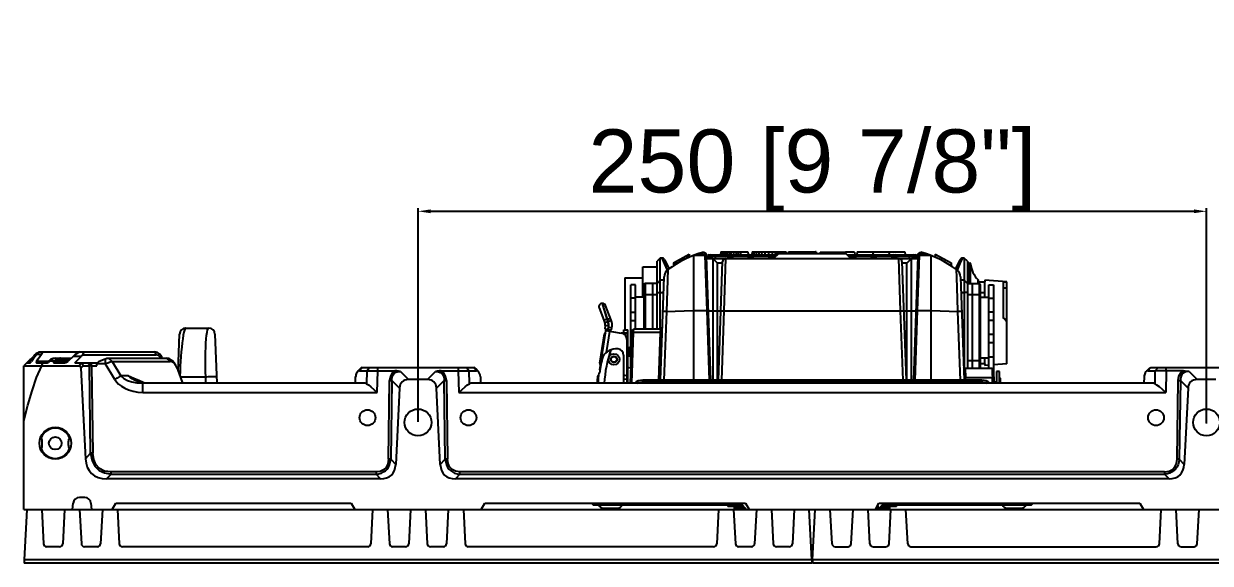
# Model space of a CAD drawing. Header units: millimetres. Extents: x -3132 to 28633, y 682 to 5849.
# Drawn here: x 5920.7 to 6296.9, y 2946.4 to 3117.4 of the extents above; entities that cross this region are included whole.
import ezdxf

# ---------------------------------------------------------------- set-up
doc = ezdxf.new("R2010")
doc.units = ezdxf.units.MM
doc.styles.get("Standard").update_dxf_attribs({"font": 'arial.ttf'})
doc.dimstyles.new('ISO-20', dxfattribs={"dimtxt": 20, "dimasz": 4, "dimexe": 1, "dimexo": 0.2, "dimgap": 0, "dimtad": 1, "dimtoh": 1, "dimdec": 1, "dimzin": 9, "dimdsep": 46, "dimtxsty": 'Standard', "dimblk": '_FILLED', "dimcen": 0.2, "dimclrd": 256, "dimclre": 256, "dimclrt": 256, "dimadec": 1, "dimazin": 2, "dimtfac": 1, "dimtdec": 1, "dimtofl": 0, "dimtmove": 0, "dimatfit": 3, "dimldrblk": '_FILLED', "dimfxl": 1, "dimtolj": 1, "dimtzin": 0, "dimarcsym": 0})

# ---------------------------------------------------------------- blocks, each defined once
blk = doc.blocks.new('_FILLED')
at = {"color": 0, "linetype": 'ByBlock'}
blk.add_solid([(0, 0), (-1, 0.15), (-1, -0.15)], dxfattribs=at)
blk = doc.blocks.new('*D13')
at = {"lineweight": -2, "transparency": 16777216}
for p, q in [((6045.75, 2991.23), (6045.75, 3058.97)), ((6295.75, 2991.23), (6295.75, 3058.97)), ((6049.75, 3057.97), (6291.75, 3057.97))]:
    blk.add_line(p, q, dxfattribs=at)
at = {"layer": 'Defpoints', "color": 0, "transparency": 16777216}
for p in [(6295.75, 3057.97), (6045.75, 2991.03), (6295.75, 2991.03)]:
    blk.add_point(p, dxfattribs=at)
at = {"lineweight": -2, "transparency": 16777216, "xscale": 4, "yscale": 4, "zscale": 4, "rotation": 180}
blk.add_blockref('_FILLED', (6045.75, 3057.97), dxfattribs=at)
at = {"lineweight": -2, "transparency": 16777216, "xscale": 4, "yscale": 4, "zscale": 4}
blk.add_blockref('_FILLED', (6295.75, 3057.97), dxfattribs=at)
at = {"transparency": 16777216, "insert": (6170.75, 3070.91), "char_height": 20, "attachment_point": 5}
blk.add_mtext('\\A1;250 [9 7/8"]', dxfattribs=at)
blk = doc.blocks.new('*D17')
at = {"lineweight": -2, "transparency": 16777216}
for p, q in [((6332.18, 3011.16), (6302.97, 2995.02)), ((6483.58, 3011.16), (6332.18, 3011.16)), ((6295.55, 2991.03), (6295.95, 2991.03)), ((6295.75, 2990.83), (6295.75, 2991.23))]:
    blk.add_line(p, q, dxfattribs=at)
at = {"layer": 'Defpoints', "color": 0, "transparency": 16777216}
for p in [(6299.47, 2993.08), (6292.03, 2988.97)]:
    blk.add_point(p, dxfattribs=at)
at = {"lineweight": -2, "transparency": 16777216, "xscale": 4, "yscale": 4, "zscale": 4, "rotation": 208.9249537692261}
blk.add_blockref('_FILLED', (6299.47, 2993.08), dxfattribs=at)
at = {"transparency": 16777216, "insert": (6407.88, 3024.3), "char_height": 20, "attachment_point": 5}
blk.add_mtext('\\A1;∅8.5 [∅3/8"]', dxfattribs=at)

msp = doc.modelspace()

# ---------------------------------------------------------------- linework, layer by layer
at = {"linetype": 'Continuous'}
for p, q in [((6126.747, 3041.628), (6131.747, 3044.4)), ((6130.045, 3043.456), (6130.045, 3042.576)), ((6130.151, 3043.515), (6130.151, 3042.629)), ((6131.002, 3043.987), (6131.002, 3043.041)), ((6131.428, 3044.223), (6131.428, 3043.236)), ((6131.64, 3044.341), (6131.64, 3043.332)), ((6131.747, 3044.4), (6131.747, 3043.379)), ((6133.183, 3004.428), (6133.183, 3043.974)), ((6136.845, 3043.974), (6133.183, 3043.974)), ((6136.355, 3044.315), (6134.094, 3044.315)), ((6136.355, 3044.315), (6135.663, 3044.837)), ((6136.344, 3045.039), (6137.118, 3044.456)), ((6136.569, 3044.186), (6136.355, 3044.315)), ((6136.843, 3044.021), (6136.569, 3044.186)), ((6136.836, 3044.307), (6137.07, 3044.265)), ((6136.904, 3044.093), (6136.843, 3044.021)), ((6137.445, 3026.492), (6136.845, 3043.974)), ((6137.144, 3043.694), (6137.118, 3044.456)), ((6137.145, 3043.679), (6138.515, 3004.428)), ((6137.547, 3042.974), (6137.593, 3043.705)), ((6138.092, 3044.174), (6138.024, 3042.974)), ((6138.092, 3044.174), (6159.697, 3044.174)), ((6138.44, 3043.498), (6138.402, 3044.174)), ((6138.469, 3042.974), (6138.44, 3043.498)), ((6138.901, 3043.705), (6139.033, 3043.714)), ((6138.901, 3043.705), (6138.948, 3042.955)), ((6139.033, 3043.714), (6139.424, 3043.712)), ((6139.424, 3043.712), (6139.9, 3043.7)), ((6139.9, 3043.7), (6139.9, 3044.174)), ((6139.9, 3043.7), (6139.944, 3042.974)), ((6139.9, 3043.7), (6144.093, 3043.7)), ((6141.724, 3045.169), (6141.638, 3044.186)), ((6141.772, 3045.169), (6141.685, 3044.173)), ((6141.724, 3045.169), (6150.324, 3045.169)), ((6141.925, 3045.169), (6141.843, 3044.174)), ((6142.209, 3045.169), (6142.134, 3044.174)), ((6142.626, 3045.169), (6142.56, 3044.174)), ((6143.12, 3045.169), (6143.069, 3044.174)), ((6143.749, 3045.169), (6143.712, 3044.174)), ((6144.047, 3042.974), (6144.093, 3043.705)), ((6144.375, 3045.169), (6144.357, 3044.172)), ((6144.592, 3044.174), (6144.524, 3042.974)), ((6144.94, 3043.498), (6144.902, 3044.174)), ((6144.969, 3042.974), (6144.94, 3043.498)), ((6144.943, 3045.169), (6144.942, 3044.177)), ((6145.401, 3043.705), (6145.447, 3042.974)), ((6145.401, 3043.7), (6150.593, 3043.7)), ((6145.817, 3045.169), (6145.829, 3044.173)), ((6146.557, 3045.169), (6146.593, 3044.174)), ((6147.237, 3045.169), (6147.292, 3044.174)), ((6148.044, 3045.169), (6147.957, 3044.174)), ((6150.324, 3045.169), (6150.411, 3044.174)), ((6150.547, 3042.974), (6150.593, 3043.705)), ((6151.092, 3044.174), (6151.024, 3042.974)), ((6151.44, 3043.498), (6151.402, 3044.174)), ((6151.469, 3042.974), (6151.44, 3043.498)), ((6151.72, 3045.169), (6151.598, 3044.174)), ((6151.72, 3045.169), (6162.462, 3045.169)), ((6151.901, 3043.705), (6151.947, 3042.974)), ((6151.901, 3043.7), (6157.093, 3043.7)), ((6152.319, 3045.169), (6152.251, 3044.174)), ((6153.037, 3045.169), (6152.979, 3044.174)), ((6153.831, 3045.169), (6153.784, 3044.174)), ((6154.722, 3045.169), (6154.688, 3044.174)), ((6155.763, 3045.169), (6155.75, 3044.172)), ((6156.905, 3045.169), (6156.911, 3044.178)), ((6157.047, 3042.974), (6157.093, 3043.705)), ((6157.592, 3044.174), (6157.524, 3042.974)), ((6157.94, 3043.498), (6157.902, 3044.174)), ((6157.969, 3042.974), (6157.94, 3043.498)), ((6158.022, 3045.169), (6158.031, 3044.172)), ((6158.401, 3043.705), (6158.447, 3042.971)), ((6158.401, 3043.7), (6159.223, 3043.7)), ((6159.997, 3044.474), (6158.497, 3042.974)), ((6159.001, 3045.169), (6159.018, 3044.174)), ((6159.615, 3045.169), (6159.657, 3044.174)), ((6181.497, 3044.474), (6159.997, 3044.474)), ((6160.21, 3045.169), (6160.245, 3044.487)), ((6160.793, 3045.169), (6160.835, 3044.474)), ((6161.315, 3045.169), (6161.362, 3044.474)), ((6161.726, 3045.169), (6161.778, 3044.474)), ((6162.043, 3045.169), (6162.1, 3044.474)), ((6162.355, 3045.169), (6162.415, 3044.474)), ((6162.462, 3045.169), (6162.523, 3044.474)), ((6163.234, 3045.169), (6163.174, 3044.474)), ((6163.234, 3045.169), (6167.994, 3045.169)), ((6163.375, 3045.169), (6163.317, 3044.474)), ((6163.755, 3045.169), (6163.7, 3044.474)), ((6164.396, 3045.169), (6164.347, 3044.474)), ((6165.245, 3045.169), (6165.2, 3044.474)), ((6166.275, 3045.169), (6166.232, 3044.474)), ((6167.388, 3045.169), (6167.343, 3044.474)), ((6167.7, 3045.169), (6167.653, 3044.474)), ((6168.053, 3045.169), (6167.898, 3044.474)), ((6168.053, 3045.169), (6171.794, 3045.169)), ((6171.481, 3045.169), (6171.53, 3044.474)), ((6171.794, 3045.169), (6171.855, 3044.474)), ((6171.806, 3045.169), (6171.866, 3044.474)), ((6171.947, 3045.169), (6171.806, 3045.169)), ((6171.947, 3045.169), (6172.008, 3044.474)), ((6173.297, 3044.969), (6173.254, 3044.474)), ((6173.297, 3044.969), (6181.288, 3044.969)), ((6173.387, 3044.969), (6173.343, 3044.474)), ((6173.763, 3044.969), (6173.723, 3044.474)), ((6174.398, 3044.969), (6174.363, 3044.474)), ((6175.255, 3044.969), (6175.227, 3044.474)), ((6176.298, 3044.969), (6176.279, 3044.474)), ((6177.475, 3044.969), (6177.465, 3044.474)), ((6178.691, 3044.969), (6178.691, 3044.474)), ((6179.899, 3044.969), (6179.942, 3044.474)), ((6180.179, 3044.969), (6180.154, 3044.474)), ((6180.662, 3044.969), (6180.63, 3044.474)), ((6180.864, 3044.969), (6180.828, 3044.474)), ((6181.029, 3044.969), (6180.996, 3044.51)), ((6181.157, 3044.969), (6181.118, 3044.506)), ((6181.299, 3044.969), (6181.258, 3044.495)), ((6184.177, 3044.969), (6181.299, 3044.969)), ((6181.497, 3044.474), (6182.997, 3042.974)), ((6181.797, 3044.174), (6203.402, 3044.174)), ((6182.271, 3043.7), (6183.093, 3043.7)), ((6183.047, 3042.974), (6183.093, 3043.705)), ((6183.592, 3044.174), (6183.524, 3042.974)), ((6183.94, 3043.498), (6183.902, 3044.174)), ((6183.969, 3042.974), (6183.94, 3043.498)), ((6184.177, 3044.969), (6184.247, 3044.174)), ((6184.401, 3043.705), (6184.447, 3042.974)), ((6184.401, 3043.7), (6189.593, 3043.7)), ((6184.977, 3045.169), (6184.84, 3044.174)), ((6184.977, 3045.169), (6200.055, 3045.169)), ((6189.547, 3042.974), (6189.593, 3043.705)), ((6189.991, 3045.169), (6189.936, 3044.174)), ((6190.092, 3044.174), (6190.024, 3042.974)), ((6190.44, 3043.498), (6190.402, 3044.174)), ((6190.469, 3042.974), (6190.44, 3043.498)), ((6190.901, 3043.705), (6190.947, 3042.974)), ((6190.901, 3043.7), (6196.093, 3043.7)), ((6195.041, 3045.169), (6195.097, 3044.174)), ((6196.047, 3042.974), (6196.093, 3043.705)), ((6196.592, 3044.174), (6196.524, 3042.974)), ((6196.94, 3043.498), (6196.902, 3044.174)), ((6196.969, 3042.974), (6196.94, 3043.498)), ((6197.401, 3043.705), (6197.447, 3042.974)), ((6197.401, 3043.7), (6201.594, 3043.7)), ((6200.055, 3045.169), (6200.192, 3044.174)), ((6201.548, 3042.974), (6201.594, 3043.7)), ((6201.594, 3044.174), (6201.594, 3043.7)), ((6201.594, 3043.7), (6202.097, 3043.713)), ((6202.097, 3043.713), (6202.462, 3043.713)), ((6202.462, 3043.713), (6202.593, 3043.705)), ((6202.547, 3042.974), (6202.593, 3043.705)), ((6202.978, 3004.428), (6204.349, 3043.679)), ((6203.092, 3044.174), (6203.024, 3042.974)), ((6203.44, 3043.498), (6203.402, 3044.174)), ((6203.469, 3042.974), (6203.44, 3043.498)), ((6203.901, 3043.705), (6203.948, 3042.95)), ((6204.649, 3043.974), (6204.048, 3026.492)), ((6204.349, 3043.694), (6204.376, 3044.456)), ((6204.382, 3044.319), (6204.372, 3044.355)), ((6204.376, 3044.456), (6205.149, 3045.039)), ((6204.51, 3044.148), (6204.45, 3044.236)), ((6204.451, 3044.235), (6204.678, 3044.281)), ((6208.311, 3043.974), (6204.649, 3043.974)), ((6205.138, 3044.315), (6204.651, 3044.021)), ((6204.678, 3044.281), (6204.908, 3044.308)), ((6204.908, 3044.308), (6205.138, 3044.315)), ((6205.831, 3044.837), (6205.138, 3044.315)), ((6207.4, 3044.315), (6205.138, 3044.315)), ((6208.311, 3043.974), (6208.311, 3004.428)), ((6209.747, 3044.4), (6209.747, 3043.379)), ((6209.747, 3044.4), (6214.747, 3041.628)), ((6117.047, 3030.728), (6117.047, 3040.328)), ((6117.047, 3040.328), (6121.547, 3040.328)), ((6122.547, 3043.128), (6121.547, 3042.128)), ((6121.547, 3020.628), (6121.547, 3042.128)), ((6122.547, 3032.268), (6122.547, 3043.128)), ((6123.047, 3043.128), (6122.547, 3043.128)), ((6123.047, 3043.128), (6124.733, 3039.273)), ((6123.941, 3042.575), (6125.356, 3039.746)), ((6126.747, 3041.628), (6126.747, 3040.689)), ((6127.066, 3041.805), (6127.066, 3040.893)), ((6127.598, 3042.1), (6127.598, 3041.221)), ((6129.3, 3043.043), (6129.3, 3042.19)), ((6129.619, 3043.22), (6129.619, 3042.358)), ((6129.832, 3043.338), (6129.832, 3042.468)), ((6137.169, 3042.974), (6204.324, 3042.974)), ((6139.247, 3042.974), (6139.247, 3004.428)), ((6140.747, 3041.474), (6139.247, 3042.974)), ((6140.747, 3004.428), (6140.747, 3041.474)), ((6142.275, 3041.474), (6140.747, 3041.474)), ((6140.981, 3004.428), (6142.293, 3042.009)), ((6143.293, 3042.974), (6142.748, 3026.439)), ((6198.745, 3026.439), (6198.201, 3042.974)), ((6199.2, 3042.009), (6200.513, 3004.428)), ((6200.747, 3041.474), (6199.219, 3041.474)), ((6202.247, 3042.974), (6200.747, 3041.474)), ((6200.747, 3004.428), (6200.747, 3041.474)), ((6202.247, 3004.428), (6202.247, 3042.974)), ((6214.747, 3041.628), (6214.747, 3040.689)), ((6217.545, 3042.559), (6216.138, 3039.746)), ((6216.76, 3039.273), (6217.68, 3041.375)), ((6217.68, 3041.375), (6218.447, 3043.128)), ((6218.947, 3043.128), (6218.447, 3043.128)), ((6218.947, 3043.128), (6218.947, 3032.268)), ((6219.947, 3042.128), (6218.947, 3043.128)), ((6219.947, 3042.128), (6219.947, 3008.128)), ((6220.215, 3041.716), (6220.215, 3035.128)), ((6220.215, 3041.716), (6220.751, 3041.521)), ((6220.751, 3035.128), (6220.751, 3041.521)), ((6220.947, 3035.128), (6220.947, 3041.267)), ((6111.347, 3036.828), (6111.347, 3020.393)), ((6111.347, 3036.828), (6117.047, 3036.828)), ((6122.547, 3036.128), (6121.547, 3035.128)), ((6123.717, 3036.128), (6122.547, 3036.128)), ((6122.61, 3004.428), (6123.753, 3037.158)), ((6124.978, 3039.474), (6124.562, 3026.24)), ((6216.595, 3036.955), (6216.515, 3039.474)), ((6217.741, 3037.158), (6218.884, 3004.428)), ((6218.947, 3036.128), (6217.777, 3036.128)), ((6219.947, 3035.128), (6218.947, 3036.128)), ((6223.355, 3035.128), (6223.355, 3036.244)), ((6223.447, 3035.128), (6223.447, 3036.028)), ((6232.447, 3035.628), (6225.447, 3036.128)), ((6225.447, 3036.128), (6225.447, 3035.628)), ((6113.247, 3014.928), (6113.247, 3034.628)), ((6114.747, 3034.628), (6113.247, 3034.628)), ((6114.747, 3020.628), (6114.747, 3034.628)), ((6117.483, 3034.828), (6117.047, 3034.828)), ((6117.467, 3020.628), (6117.467, 3034.728)), ((6117.867, 3020.628), (6117.867, 3035.128)), ((6121.547, 3035.128), (6117.867, 3035.128)), ((6120.047, 3035.128), (6120.047, 3020.628)), ((6121.547, 3035.365), (6121.792, 3035.373)), ((6121.547, 3032.233), (6122.547, 3032.268)), ((6122.554, 3020.628), (6122.547, 3032.268)), ((6122.547, 3032.268), (6123.582, 3032.268)), ((6217.912, 3032.268), (6218.947, 3032.268)), ((6218.947, 3032.268), (6218.933, 3008.249)), ((6219.947, 3032.233), (6218.947, 3032.268)), ((6219.947, 3035.365), (6219.702, 3035.373)), ((6219.947, 3035.128), (6223.627, 3035.128)), ((6221.447, 3035.128), (6221.447, 3008.128)), ((6223.447, 3035.628), (6225.447, 3035.628)), ((6223.627, 3035.128), (6223.627, 3008.128)), ((6224.027, 3034.728), (6224.027, 3008.128)), ((6225.447, 3032.128), (6224.027, 3032.128)), ((6225.447, 3030.728), (6225.447, 3035.628)), ((6226.747, 3034.628), (6228.247, 3034.628)), ((6226.747, 3008.128), (6226.747, 3034.628)), ((6228.247, 3034.628), (6228.247, 3007.68)), ((6231.247, 3035.628), (6232.447, 3035.628)), ((6231.247, 3035.628), (6231.247, 3024.123)), ((6232.447, 3033.628), (6231.247, 3033.628)), ((6232.447, 3009.628), (6232.447, 3035.628)), ((6104.123, 3028.747), (6105.653, 3023.747)), ((6104.268, 3028.747), (6104.123, 3028.747)), ((6105.797, 3023.747), (6104.268, 3028.747)), ((6114.747, 3030.472), (6113.247, 3030.472)), ((6117.467, 3030.728), (6114.747, 3030.728)), ((6117.467, 3031.628), (6121.547, 3031.628)), ((6219.947, 3031.628), (6224.027, 3031.628)), ((6224.027, 3030.728), (6226.747, 3030.728)), ((6226.747, 3030.472), (6228.247, 3030.472)), ((6103.189, 3027.39), (6105.032, 3022.569)), ((6106.99, 3023.427), (6105.202, 3028.104)), ((6113.247, 3025.994), (6114.747, 3025.994)), ((6124.562, 3026.24), (6123.731, 3004.428)), ((6133.183, 3026.492), (6137.445, 3026.492)), ((6138.216, 3004.428), (6137.445, 3026.492)), ((6137.747, 3026.439), (6139.247, 3026.439)), ((6139.247, 3026.439), (6140.747, 3026.361)), ((6140.747, 3026.361), (6141.747, 3026.361)), ((6142.748, 3026.439), (6141.98, 3004.428)), ((6142.748, 3026.439), (6198.745, 3026.439)), ((6199.521, 3004.428), (6198.745, 3026.439)), ((6199.747, 3026.361), (6200.747, 3026.361)), ((6200.747, 3026.361), (6202.247, 3026.439)), ((6202.247, 3026.439), (6203.747, 3026.439)), ((6204.048, 3026.492), (6203.278, 3004.428)), ((6204.048, 3026.492), (6208.311, 3026.492)), ((6217.761, 3004.428), (6216.93, 3026.24)), ((6228.247, 3025.994), (6226.747, 3025.994)), ((5972.115, 3020.928), (5979.379, 3020.928)), ((6105.653, 3023.747), (6104.718, 3023.39)), ((6105.112, 3021.797), (6104.945, 3020.747)), ((6105.966, 3022.926), (6105.032, 3022.569)), ((6106.1, 3021.639), (6105.112, 3021.797)), ((6105.653, 3023.747), (6105.966, 3022.926)), ((6105.797, 3023.747), (6105.653, 3023.747)), ((6105.797, 3023.747), (6106.731, 3024.104)), ((6106.056, 3023.069), (6105.797, 3023.747)), ((6106.1, 3021.639), (6105.932, 3020.589)), ((6106.056, 3023.069), (6106.99, 3023.427)), ((6106.13, 3020.558), (6106.243, 3021.267)), ((6106.243, 3021.267), (6107.231, 3021.11)), ((6107.117, 3020.4), (6107.231, 3021.11)), ((6113.247, 3023.396), (6114.747, 3023.396)), ((6228.247, 3023.396), (6226.747, 3023.396)), ((5969.709, 3007.332), (5970.116, 3018.998)), ((5978.608, 3017.486), (5978.721, 3018.644)), ((5981.378, 3018.998), (5981.921, 3003.428)), ((6103.367, 3007.699), (6105.438, 3020.668)), ((6103.402, 3009.82), (6104.884, 3019.102)), ((6105.031, 3018.116), (6104.735, 3018.164)), ((6104.945, 3020.747), (6107.117, 3020.4)), ((6105.352, 3020.127), (6110.143, 3019.362)), ((6105.462, 3013.206), (6106.623, 3020.479)), ((6110.757, 3019.179), (6112.249, 3019.179)), ((6111.049, 3019.179), (6111.049, 3020.393)), ((6111.049, 3020.393), (6112.249, 3020.393)), ((6111.049, 3019.393), (6112.249, 3019.393)), ((6111.249, 3019.179), (6111.249, 3018.859)), ((6111.949, 3017.351), (6111.949, 3003.43)), ((6112.249, 3003.428), (6112.249, 3020.393)), ((6113.638, 3020.143), (6113.054, 3003.428)), ((6113.247, 3018.86), (6113.593, 3018.86)), ((6113.555, 3003.428), (6114.12, 3019.633)), ((6113.62, 3019.624), (6114.12, 3019.633)), ((6113.638, 3020.145), (6114.138, 3020.628)), ((6114.12, 3019.633), (6122.644, 3019.633)), ((6114.129, 3020.502), (6114.137, 3020.628)), ((6114.139, 3020.628), (6114.137, 3020.628)), ((6122.695, 3020.628), (6114.139, 3020.628)), ((6122.113, 3004.428), (6122.644, 3019.633)), ((6122.644, 3019.633), (6122.695, 3020.628)), ((6228.247, 3018.86), (6226.747, 3018.86)), ((5925.598, 3013.428), (5962.266, 3013.428)), ((5962.266, 3013.428), (5962.632, 3012.428)), ((6111.949, 3014.679), (6112.249, 3014.679)), ((6111.949, 3014.179), (6112.249, 3014.179)), ((6112.249, 3013.679), (6111.949, 3013.679)), ((6112.249, 3014.928), (6112.298, 3014.928)), ((6112.298, 3011.928), (6112.298, 3014.928)), ((6112.434, 3014.694), (6112.298, 3014.928)), ((6112.434, 3014.694), (6112.569, 3014.928)), ((6112.434, 3012.162), (6112.434, 3014.694)), ((6112.569, 3014.928), (6112.569, 3011.928)), ((6112.569, 3014.928), (6112.623, 3014.928)), ((6112.623, 3011.928), (6112.623, 3014.928)), ((6112.758, 3014.694), (6112.623, 3014.928)), ((6112.758, 3014.694), (6112.894, 3014.928)), ((6112.758, 3012.162), (6112.758, 3014.694)), ((6112.894, 3014.928), (6112.894, 3011.928)), ((6112.894, 3014.928), (6112.948, 3014.928)), ((6112.948, 3011.928), (6112.948, 3014.928)), ((6113.083, 3014.694), (6112.948, 3014.928)), ((6113.083, 3014.694), (6113.218, 3014.928)), ((6113.083, 3012.162), (6113.083, 3014.694)), ((6113.218, 3014.928), (6113.218, 3011.928)), ((6113.218, 3014.928), (6113.272, 3014.928)), ((6113.247, 3016.262), (6113.502, 3016.262)), ((6113.272, 3011.928), (6113.272, 3014.928)), ((6113.408, 3014.694), (6113.272, 3014.928)), ((6228.247, 3016.262), (6226.747, 3016.262)), ((5921.747, 3009.928), (5920.747, 3008.928)), ((5921.747, 3009.928), (5922.58, 3009.928)), ((5921.819, 3010), (5923.91, 3012.091)), ((5921.872, 3010.036), (5921.893, 3010.074)), ((5922.482, 3010.133), (5922.22, 3010.061)), ((5922.372, 3010.553), (5922.463, 3010.604)), ((5922.463, 3010.604), (5922.584, 3010.609)), ((5922.752, 3010.218), (5922.482, 3010.133)), ((5922.584, 3010.609), (5922.724, 3010.566)), ((5923.105, 3010.343), (5922.752, 3010.218)), ((5922.935, 3010.416), (5923.022, 3010.314)), ((5924.844, 3010.4), (5925.364, 3011.172)), ((5928.589, 3010.4), (5924.844, 3010.4)), ((5924.909, 3012.674), (5926.379, 3012.674)), ((5924.922, 3009.928), (5928.05, 3009.928)), ((5925.364, 3011.172), (5925.876, 3011.93)), ((5925.876, 3011.93), (5926.379, 3012.674)), ((5928.225, 3010.061), (5928.072, 3009.964)), ((5928.208, 3010.027), (5928.225, 3010.061)), ((5928.225, 3010.061), (5928.767, 3010.566)), ((5928.422, 3010), (5928.591, 3010.074)), ((5929.106, 3010.553), (5928.591, 3010.074)), ((5928.923, 3010.612), (5929.106, 3010.553)), ((5929.106, 3010.553), (5930.484, 3010.553)), ((5930.04, 3010.074), (5930.484, 3010.553)), ((5930.553, 3010.231), (5930.936, 3010.371)), ((5930.756, 3009.928), (5933.547, 3009.928)), ((5930.847, 3010.097), (5930.779, 3010.314)), ((5930.92, 3011.428), (5935.827, 3011.428)), ((5930.936, 3010.371), (5931.014, 3010.4)), ((5931.014, 3010.4), (5931.447, 3010.693)), ((5931.07, 3010.156), (5931.014, 3010.4)), ((5934.703, 3010.4), (5931.014, 3010.4)), ((5931.447, 3010.693), (5931.963, 3010.887)), ((5931.531, 3011.319), (5932.19, 3011.428)), ((5931.963, 3010.887), (5932.539, 3010.956)), ((5932.539, 3010.956), (5935.32, 3010.956)), ((5936.539, 3012.091), (5934.703, 3010.382)), ((5936.539, 3012.091), (5939.021, 3012.091)), ((5936.912, 3009.928), (5939.021, 3012.091)), ((5936.912, 3009.928), (5944.154, 3009.928)), ((5938.194, 3008.928), (5939.02, 3009.797)), ((5939.372, 3012.428), (5962.632, 3012.428)), ((5942.267, 3008.963), (5942.267, 3009.928)), ((5943.902, 3008.963), (5943.948, 3009.734)), ((5944.691, 3010.435), (5943.948, 3009.734)), ((5943.948, 3009.734), (5946.587, 3009.734)), ((5944.691, 3010.435), (5946.587, 3011.201)), ((5946.587, 3011.201), (5946.587, 3009.734)), ((5946.587, 3009.734), (5947.375, 3009.972)), ((5949.639, 3004.66), (5946.587, 3009.734)), ((5947.078, 3011.375), (5947.313, 3011.427)), ((5947.313, 3011.427), (5947.642, 3011.455)), ((5947.375, 3009.972), (5948.121, 3010.195)), ((5947.642, 3011.455), (5948.803, 3010.393)), ((5947.642, 3011.455), (5965.965, 3011.455)), ((5948.121, 3010.195), (5948.803, 3010.393)), ((5948.803, 3010.393), (5951.574, 3005.787)), ((5948.803, 3010.393), (5967.126, 3010.393)), ((5967.126, 3010.393), (5965.965, 3011.455)), ((5970.463, 3010.372), (5970.374, 3008.818)), ((6103.402, 3009.82), (6103.698, 3009.772)), ((6110.949, 3012.369), (6110.949, 3003.428)), ((6111.949, 3013.179), (6112.249, 3013.179)), ((6111.949, 3012.679), (6112.249, 3012.679)), ((6112.249, 3011.928), (6112.298, 3011.928)), ((6112.434, 3012.162), (6112.298, 3011.928)), ((6112.434, 3012.162), (6112.569, 3011.928)), ((6112.569, 3011.928), (6112.623, 3011.928)), ((6112.758, 3012.162), (6112.623, 3011.928)), ((6112.758, 3012.162), (6112.894, 3011.928)), ((6112.894, 3011.928), (6112.948, 3011.928)), ((6113.083, 3012.162), (6112.948, 3011.928)), ((6113.083, 3012.162), (6113.218, 3011.928)), ((6113.218, 3011.928), (6113.272, 3011.928)), ((6113.247, 3008.946), (6113.247, 3011.928)), ((6113.346, 3011.784), (6113.247, 3011.784)), ((6113.356, 3012.073), (6113.272, 3011.928)), ((6219.947, 3010.628), (6224.027, 3010.628)), ((6224.027, 3011.528), (6226.747, 3011.528)), ((6225.447, 3009.628), (6224.027, 3009.628)), ((6225.447, 3009.628), (6225.447, 3011.528)), ((6225.447, 3009.628), (6225.447, 3009.128)), ((6226.747, 3011.784), (6228.247, 3011.784)), ((6232.447, 3009.628), (6228.247, 3009.328)), ((5920.747, 2963.428), (5920.747, 3008.928)), ((5920.747, 3008.928), (5938.194, 3008.928)), ((5939.573, 3008.963), (5938.9, 3008.255)), ((5938.9, 3008.255), (5940.319, 2979.518)), ((5939.446, 3009.297), (5939.573, 3008.963)), ((5939.573, 3008.963), (5941.561, 3008.963)), ((5941.504, 3009.322), (5941.561, 3008.963)), ((5941.962, 2981.246), (5941.561, 3008.963)), ((5942.267, 3008.963), (5942.668, 2981.246)), ((5942.267, 3008.963), (5943.902, 3008.963)), ((5953.979, 3005.787), (5951.574, 3005.787)), ((5969.402, 3008.227), (5968.992, 3009.072)), ((5969.402, 3008.227), (5971.047, 3003.428)), ((5970.299, 3007.263), (5970.237, 3005.717)), ((5970.374, 3008.818), (5970.299, 3007.263)), ((6027.424, 3007.982), (6026.615, 3007.175)), ((6028.079, 3008.428), (6027.183, 3007.429)), ((6027.183, 3007.429), (6029.52, 3007.429)), ((6027.424, 3007.982), (6027.657, 3008.223)), ((6028.079, 3008.428), (6063.415, 3008.428)), ((6029.52, 3007.429), (6029.437, 3003.289)), ((6029.52, 3007.429), (6030.416, 3008.428)), ((6032.843, 3000.533), (6032.982, 3007.429)), ((6032.982, 3007.429), (6032.982, 3008.428)), ((6032.982, 3007.429), (6038.43, 3007.429)), ((6040.233, 3007.148), (6042.751, 3004.594)), ((6048.742, 3004.594), (6051.26, 3007.148)), ((6053.063, 3007.429), (6058.511, 3007.429)), ((6058.511, 3008.428), (6058.511, 3007.429)), ((6058.511, 3007.429), (6058.651, 3000.533)), ((6061.077, 3008.428), (6061.973, 3007.429)), ((6062.057, 3003.289), (6061.973, 3007.429)), ((6061.973, 3007.429), (6064.311, 3007.429)), ((6064.311, 3007.429), (6063.415, 3008.428)), ((6063.837, 3008.223), (6064.125, 3007.926)), ((6064.878, 3007.175), (6064.081, 3007.972)), ((6064.125, 3007.926), (6064.878, 3007.175)), ((6103.11, 3006.727), (6103.275, 3006.701)), ((6103.367, 3007.699), (6103.422, 3007.69)), ((6111.949, 3005.821), (6110.949, 3005.981)), ((6112.249, 3008.67), (6111.949, 3008.67)), ((6112.249, 3007.87), (6111.949, 3007.87)), ((6111.949, 3007.07), (6112.249, 3007.07)), ((6112.249, 3006.828), (6111.949, 3006.828)), ((6112.207, 3006.028), (6111.949, 3006.028)), ((6112.249, 3008.428), (6113.229, 3008.428)), ((6227.782, 3008.128), (6219.235, 3008.128)), ((6219.235, 3008.128), (6219.351, 3005.285)), ((6226.747, 3009.221), (6225.447, 3009.128)), ((6228.293, 3007.635), (6227.782, 3008.128)), ((6227.782, 3008.128), (6227.782, 3008.127)), ((6227.783, 3008.127), (6228.293, 3007.635)), ((6228.44, 3003.428), (6228.293, 3007.636)), ((6230.125, 3007.178), (6229.125, 3007.178)), ((6229.125, 3007.178), (6229.125, 3003.428)), ((6230.125, 3003.428), (6230.125, 3007.178)), ((6277.424, 3007.982), (6276.615, 3007.175)), ((6278.079, 3008.428), (6277.183, 3007.429)), ((6277.183, 3007.429), (6279.52, 3007.429)), ((6277.657, 3008.223), (6277.424, 3007.982)), ((6278.079, 3008.428), (6313.415, 3008.428)), ((6279.437, 3003.289), (6279.52, 3007.429)), ((6279.52, 3007.429), (6280.416, 3008.428)), ((6282.982, 3007.429), (6282.843, 3000.533)), ((6282.982, 3007.429), (6282.982, 3008.428)), ((6288.43, 3007.429), (6282.982, 3007.429)), ((6290.233, 3007.148), (6292.751, 3004.594)), ((5959.124, 3003.51), (5957.881, 3003.721)), ((5958.522, 3000.533), (5958.522, 3003.428)), ((6028.921, 3003.428), (5958.522, 3003.428)), ((5958.616, 3003.804), (5959.088, 3003.546)), ((5970.341, 3005.486), (5978.437, 3005.486)), ((5978.509, 3003.428), (5978.437, 3005.486)), ((6025.887, 3003.428), (6025.969, 3005.464)), ((6036.397, 2979.364), (6036.758, 3004.351)), ((6037.465, 3004.351), (6037.104, 2979.364)), ((6039.879, 3001.903), (6037.465, 3004.351)), ((6048.742, 3004.594), (6042.751, 3004.594)), ((6054.029, 3004.351), (6051.615, 3001.903)), ((6054.39, 2979.364), (6054.029, 3004.351)), ((6054.735, 3004.351), (6055.097, 2979.364)), ((6278.921, 3003.428), (6062.573, 3003.428)), ((6065.524, 3005.464), (6065.607, 3003.428)), ((6102.956, 3005.434), (6102.658, 3005.464)), ((6111.949, 3004.606), (6110.949, 3004.766)), ((6115.266, 3003.428), (6115.682, 3003.699)), ((6115.682, 3003.699), (6116.994, 3003.954)), ((6116.994, 3003.954), (6116.994, 3004.428)), ((6224.5, 3004.428), (6116.994, 3004.428)), ((6116.994, 3003.954), (6224.5, 3003.954)), ((6219.351, 3005.285), (6227.864, 3005.285)), ((6219.381, 3004.428), (6219.351, 3005.285)), ((6224.5, 3004.428), (6224.5, 3003.954)), ((6224.5, 3003.954), (6225.793, 3003.707)), ((6225.793, 3003.707), (6226.227, 3003.428)), ((6228.375, 3005.276), (6227.864, 3005.285)), ((6227.93, 3003.428), (6227.864, 3005.285)), ((6228.54, 3003.694), (6228.423, 3003.896)), ((6228.54, 3003.694), (6228.675, 3003.928)), ((6228.54, 3003.694), (6228.54, 3003.428)), ((6228.675, 3003.928), (6229.125, 3003.928)), ((6228.675, 3003.928), (6228.675, 3003.428)), ((6230.125, 3004.827), (6230.325, 3005.028)), ((6230.425, 3005.028), (6230.325, 3005.028)), ((6230.325, 3003.428), (6230.325, 3005.028)), ((6230.425, 3003.428), (6230.425, 3005.028)), ((6275.969, 3005.464), (6275.887, 3003.428)), ((6286.397, 2979.364), (6286.758, 3004.351)), ((6287.465, 3004.351), (6287.104, 2979.364)), ((6289.879, 3001.903), (6287.465, 3004.351)), ((6298.742, 3004.594), (6292.751, 3004.594)), ((5958.522, 3000.533), (6032.843, 3000.533)), ((6039.879, 3001.903), (6038.684, 2977.702)), ((6052.81, 2977.702), (6051.615, 3001.903)), ((6058.651, 3000.533), (6282.843, 3000.533)), ((6289.879, 3001.903), (6288.684, 2977.702)), ((5926.123, 2986.178), (5926.119, 2986.178)), ((5935.371, 2986.178), (5935.37, 2986.178)), ((5935.375, 2986.178), (5935.371, 2986.178)), ((5926.119, 2982.678), (5926.123, 2982.678)), ((5926.123, 2982.678), (5926.123, 2982.678)), ((5935.371, 2982.678), (5935.375, 2982.678)), ((5940.319, 2979.518), (5941.962, 2981.246)), ((6037.104, 2979.364), (6038.684, 2977.702)), ((6052.81, 2977.702), (6054.39, 2979.364)), ((6287.104, 2979.364), (6288.684, 2977.702)), ((5948.475, 2974.649), (5947.029, 2973.128)), ((6033.881, 2973.128), (5947.029, 2973.128)), ((5948.475, 2974.649), (5948.475, 2975.322)), ((6032.435, 2975.322), (5948.475, 2975.322)), ((5948.475, 2974.649), (6032.435, 2974.649)), ((6032.435, 2975.322), (6032.435, 2974.649)), ((6033.881, 2973.128), (6032.435, 2974.649)), ((6059.059, 2974.649), (6057.612, 2973.128)), ((6283.881, 2973.128), (6057.612, 2973.128)), ((6059.059, 2974.649), (6059.059, 2975.322)), ((6282.435, 2975.322), (6059.059, 2975.322)), ((6059.059, 2974.649), (6282.435, 2974.649)), ((6282.435, 2975.322), (6282.435, 2974.649)), ((6283.881, 2973.128), (6282.435, 2974.649)), ((5936.247, 2963.428), (5936.422, 2965.436)), ((5940.082, 2967.228), (5938.412, 2967.228)), ((5942.071, 2965.436), (5942.247, 2963.428)), ((5948.747, 2963.428), (5949.902, 2965.428)), ((5949.902, 2965.428), (6024.592, 2965.428)), ((6024.592, 2965.428), (6025.747, 2963.428)), ((6065.747, 2963.428), (6066.902, 2965.428)), ((6066.902, 2965.428), (6149.592, 2965.428)), ((6100.75, 2965.428), (6101.267, 2964.928)), ((6101.267, 2964.928), (6148.447, 2964.928)), ((6105.747, 2964.928), (6105.747, 2965.428)), ((6138.747, 2964.928), (6138.747, 2965.411)), ((6143.997, 2964.928), (6144.014, 2964.428)), ((6148.947, 2964.428), (6144.014, 2964.428)), ((6146.147, 2963.728), (6146.147, 2964.428)), ((6147.964, 2965.411), (6149.947, 2963.428)), ((6149.592, 2965.428), (6150.747, 2963.428)), ((6190.747, 2963.428), (6191.902, 2965.428)), ((6191.497, 2964.728), (6191.497, 2963.428)), ((6191.547, 2963.428), (6193.529, 2965.411)), ((6191.902, 2965.428), (6274.592, 2965.428)), ((6197.479, 2964.428), (6192.547, 2964.428)), ((6193.047, 2964.928), (6240.227, 2964.928)), ((6195.347, 2963.728), (6195.347, 2964.428)), ((6197.479, 2964.428), (6197.497, 2964.928)), ((6202.747, 2965.411), (6202.747, 2964.928)), ((6235.747, 2965.428), (6235.747, 2964.928)), ((6240.227, 2964.928), (6240.744, 2965.428)), ((6274.592, 2965.428), (6275.747, 2963.428)), ((5920.747, 2963.428), (6420.747, 2963.428)), ((5921.683, 2963.379), (5920.847, 2947.428)), ((5926.449, 2963.428), (5927.017, 2952.576)), ((5933.685, 2963.428), (5933.117, 2952.576)), ((5938.449, 2963.428), (5939.017, 2952.576)), ((5945.685, 2963.428), (5945.117, 2952.576)), ((5950.449, 2963.428), (5951.017, 2952.576)), ((6031.365, 2963.428), (6030.796, 2952.576)), ((6036.128, 2963.428), (6036.697, 2952.576)), ((6043.365, 2963.428), (6042.796, 2952.576)), ((6048.128, 2963.428), (6048.697, 2952.576)), ((6055.365, 2963.428), (6054.796, 2952.576)), ((6060.128, 2963.428), (6060.697, 2952.576)), ((6104.449, 2963.85), (6104.451, 2963.871)), ((6104.893, 2963.828), (6105.997, 2963.828)), ((6105.997, 2963.828), (6106.001, 2963.871)), ((6107.493, 2963.871), (6107.497, 2963.828)), ((6107.497, 2963.828), (6108.601, 2963.828)), ((6109.043, 2963.871), (6109.045, 2963.85)), ((6141.045, 2963.428), (6140.476, 2952.576)), ((6145.808, 2963.428), (6146.377, 2952.576)), ((6149.647, 2963.728), (6146.147, 2963.728)), ((6153.045, 2963.428), (6152.476, 2952.576)), ((6157.808, 2963.428), (6158.377, 2952.576)), ((6165.045, 2963.428), (6164.476, 2952.576)), ((6170.647, 2947.428), (6169.808, 2963.428)), ((6170.847, 2947.428), (6171.685, 2963.428)), ((6177.017, 2952.576), (6176.449, 2963.428)), ((6183.117, 2952.576), (6183.685, 2963.428)), ((6189.017, 2952.576), (6188.449, 2963.428)), ((6195.347, 2963.728), (6191.847, 2963.728)), ((6195.117, 2952.576), (6195.685, 2963.428)), ((6201.017, 2952.576), (6200.449, 2963.428)), ((6232.449, 2963.85), (6232.451, 2963.871)), ((6232.893, 2963.828), (6233.997, 2963.828)), ((6233.997, 2963.828), (6234.001, 2963.871)), ((6235.493, 2963.871), (6235.497, 2963.828)), ((6235.497, 2963.828), (6236.601, 2963.828)), ((6237.043, 2963.871), (6237.045, 2963.85)), ((6280.796, 2952.576), (6281.365, 2963.428)), ((6286.697, 2952.576), (6286.128, 2963.428)), ((6292.796, 2952.576), (6293.365, 2963.428)), ((5932.118, 2951.628), (5928.016, 2951.628)), ((5944.118, 2951.628), (5940.016, 2951.628)), ((6029.798, 2951.628), (5952.016, 2951.628)), ((6041.798, 2951.628), (6037.696, 2951.628)), ((6053.798, 2951.628), (6049.696, 2951.628)), ((6139.478, 2951.628), (6061.696, 2951.628)), ((6151.478, 2951.628), (6147.376, 2951.628)), ((6163.478, 2951.628), (6159.376, 2951.628)), ((6178.016, 2951.628), (6182.118, 2951.628)), ((6190.016, 2951.628), (6194.118, 2951.628)), ((6202.016, 2951.628), (6279.798, 2951.628)), ((6287.696, 2951.628), (6291.798, 2951.628)), ((5920.847, 2947.428), (5920.847, 2946.378)), ((6170.647, 2947.428), (5920.847, 2947.428)), ((6170.647, 2946.378), (5920.847, 2946.378)), ((6170.647, 2947.428), (6170.647, 2946.378)), ((6420.647, 2947.428), (6170.847, 2947.428)), ((6170.847, 2947.428), (6170.847, 2946.378)), ((6420.647, 2946.378), (6170.847, 2946.378))]:
    msp.add_line(p, q, dxfattribs=at)
for points in [[(6136.355, 3044.315), (6136.597, 3044.323), (6136.836, 3044.307)], [(6136.842, 3043.973), (6136.989, 3043.938), (6137.105, 3043.825), (6137.148, 3043.682)], [(6137.07, 3044.265), (6136.987, 3044.178), (6136.904, 3044.093)], [(6137.121, 3044.355), (6137.115, 3044.327), (6137.097, 3044.297), (6137.07, 3044.265)], [(6204.652, 3043.973), (6204.505, 3043.938), (6204.388, 3043.825), (6204.346, 3043.682)], [(6204.451, 3044.235), (6204.411, 3044.28), (6204.382, 3044.319)], [(6204.651, 3044.021), (6204.577, 3044.078), (6204.51, 3044.148)], [(6216.93, 3026.24), (6216.802, 3030.352), (6216.595, 3036.955)], [(6124.562, 3026.24), (6123.922, 3026.245), (6123.512, 3026.238), (6123.371, 3026.219)], [(6124.562, 3026.24), (6127.283, 3026.337), (6130.163, 3026.422), (6133.183, 3026.492)], [(6137.445, 3026.492), (6137.591, 3026.495), (6137.703, 3026.493), (6137.745, 3026.486)], [(6141.749, 3026.422), (6141.877, 3026.443), (6142.236, 3026.45), (6142.748, 3026.439)], [(6198.745, 3026.439), (6199.233, 3026.45), (6199.602, 3026.444), (6199.745, 3026.422)], [(6203.748, 3026.486), (6203.786, 3026.493), (6203.894, 3026.495), (6204.048, 3026.492)], [(6208.311, 3026.492), (6211.326, 3026.422), (6214.207, 3026.338), (6216.93, 3026.24)], [(6218.123, 3026.219), (6217.981, 3026.238), (6217.572, 3026.245), (6216.93, 3026.24)], [(5972.115, 3020.928), (5971.914, 3020.772), (5971.711, 3020.322), (5971.511, 3019.603), (5971.319, 3018.651)], [(5978.721, 3018.644), (5978.857, 3019.607), (5979.014, 3020.331), (5979.19, 3020.778), (5979.379, 3020.928)], [(6232.447, 3022.628), (6232.416, 3022.868), (6232.305, 3023.14), (6232.161, 3023.358), (6231.96, 3023.579), (6231.663, 3023.836), (6231.247, 3024.123)], [(5971.319, 3018.651), (5971.138, 3017.515), (5970.971, 3016.239)], [(5978.437, 3005.486), (5978.402, 3007.04), (5978.38, 3008.606), (5978.372, 3010.176), (5978.38, 3011.736), (5978.406, 3013.269), (5978.452, 3014.758), (5978.519, 3016.177), (5978.608, 3017.486)], [(6114.12, 3019.633), (6114.123, 3020.124), (6114.129, 3020.502)], [(6122.644, 3019.633), (6122.886, 3019.628), (6123.07, 3019.631), (6123.141, 3019.642)], [(5925.598, 3013.428), (5925.356, 3013.197), (5925.126, 3012.945), (5924.909, 3012.674)], [(5926.379, 3012.674), (5926.576, 3012.945), (5926.787, 3013.197), (5927.012, 3013.428)], [(5964.687, 3011.455), (5964.538, 3011.838), (5963.897, 3012.702), (5963.109, 3013.247), (5962.266, 3013.428)], [(5970.971, 3016.239), (5970.822, 3014.863), (5970.687, 3013.414), (5970.567, 3011.911), (5970.463, 3010.372)], [(5922.22, 3010.061), (5922.034, 3010.024), (5921.909, 3010.016), (5921.872, 3010.036)], [(5922.58, 3009.928), (5922.721, 3009.969), (5922.89, 3010.077), (5923.055, 3010.225), (5923.206, 3010.4)], [(5922.724, 3010.566), (5922.833, 3010.502), (5922.935, 3010.416)], [(5924.909, 3012.674), (5924.35, 3011.93), (5923.783, 3011.172), (5923.206, 3010.4)], [(5924.844, 3010.4), (5924.752, 3010.222), (5924.731, 3010.07), (5924.79, 3009.964), (5924.922, 3009.928)], [(5926.626, 3009.928), (5926.57, 3009.597), (5926.516, 3009.264), (5926.462, 3008.928)], [(5928.05, 3009.928), (5928.241, 3009.947), (5928.422, 3010)], [(5928.591, 3010.074), (5928.403, 3010.032), (5928.264, 3010.014), (5928.208, 3010.027)], [(5928.767, 3010.566), (5928.784, 3010.58), (5928.923, 3010.612)], [(5930.92, 3011.428), (5930.052, 3011.3), (5929.266, 3010.947), (5928.768, 3010.567)], [(5930.92, 3011.428), (5930.252, 3011.321), (5929.634, 3011.017), (5929.106, 3010.553)], [(5930.038, 3010.072), (5930.302, 3010.148), (5930.553, 3010.231)], [(5930.04, 3010.074), (5930.246, 3009.994), (5930.488, 3009.945), (5930.756, 3009.928)], [(5930.484, 3010.553), (5930.95, 3011.013), (5931.531, 3011.319)], [(5930.484, 3010.553), (5930.592, 3010.492), (5930.692, 3010.41), (5930.779, 3010.314)], [(5931.366, 3009.928), (5931.198, 3009.988), (5931.07, 3010.156)], [(5932.541, 3010.956), (5932.497, 3011.173), (5932.371, 3011.357), (5932.19, 3011.428)], [(5933.547, 3009.928), (5933.721, 3009.941), (5933.908, 3009.979), (5934.103, 3010.04), (5934.305, 3010.125), (5934.508, 3010.237), (5934.703, 3010.382)], [(5938.474, 3009.928), (5938.689, 3009.912), (5938.873, 3009.869), (5939.02, 3009.797)], [(5939.02, 3009.797), (5939.254, 3009.585), (5939.446, 3009.297)], [(5940.854, 3009.928), (5941.12, 3009.854), (5941.346, 3009.646), (5941.504, 3009.322)], [(5946.587, 3011.201), (5946.836, 3011.299), (5947.078, 3011.375)], [(5964.179, 3011.455), (5964.111, 3011.589), (5963.423, 3012.211), (5962.632, 3012.428)], [(5968.988, 3009.08), (5968.576, 3009.779), (5967.812, 3010.647), (5966.865, 3011.248), (5965.97, 3011.428)], [(5968.992, 3009.072), (5968.393, 3009.797), (5967.738, 3010.245), (5967.126, 3010.393)], [(5920.747, 2991.495), (5922.046, 2996.497), (5923.38, 3001.092), (5924.8, 3005.265), (5926.462, 3008.928)], [(5942.267, 3008.963), (5942.009, 3008.965), (5941.768, 3008.965), (5941.561, 3008.963)], [(5951.574, 3005.787), (5951.022, 3005.474), (5950.359, 3005.089), (5949.639, 3004.66)], [(5951.574, 3005.787), (5952.455, 3004.988), (5953.659, 3004.329), (5954.994, 3003.87), (5956.632, 3003.549), (5958.522, 3003.428)], [(5957.036, 3004.084), (5956.771, 3004.192), (5955.25, 3004.923), (5953.979, 3005.787)], [(5953.979, 3005.787), (5955.672, 3005.04), (5957.211, 3004.421), (5958.616, 3003.804)], [(5957.881, 3003.721), (5956.806, 3004.024), (5955.885, 3004.397), (5955.111, 3004.824), (5954.477, 3005.29), (5953.979, 3005.787)], [(6026.615, 3007.175), (6026.511, 3007.062), (6026.322, 3006.788), (6026.172, 3006.473), (6026.063, 3006.137), (6025.996, 3005.794), (6025.969, 3005.464)], [(6027.183, 3007.429), (6026.957, 3007.395), (6026.727, 3007.27), (6026.615, 3007.175)], [(6028.079, 3008.428), (6027.852, 3008.372), (6027.657, 3008.223)], [(6029.52, 3007.429), (6030.398, 3007.438), (6031.631, 3007.438), (6032.982, 3007.429)], [(6038.43, 3007.429), (6037.548, 3006.725), (6036.982, 3005.713), (6036.758, 3004.351)], [(6037.465, 3004.351), (6037.459, 3004.869), (6037.513, 3005.351), (6037.68, 3005.778), (6037.882, 3006.169), (6038.16, 3006.508), (6038.495, 3006.771), (6038.834, 3006.944), (6039.168, 3007.053), (6039.498, 3007.143), (6039.851, 3007.162), (6040.233, 3007.148)], [(6040.233, 3007.148), (6039.618, 3007.297), (6039.014, 3007.395), (6038.43, 3007.429)], [(6053.063, 3007.429), (6052.48, 3007.395), (6051.875, 3007.297), (6051.26, 3007.148)], [(6051.26, 3007.148), (6051.801, 3007.158), (6052.3, 3007.098), (6052.734, 3006.912), (6053.119, 3006.689), (6053.443, 3006.393), (6053.681, 3006.055), (6053.836, 3005.723), (6053.935, 3005.397), (6054.02, 3005.074), (6054.038, 3004.728), (6054.029, 3004.351)], [(6054.735, 3004.351), (6054.503, 3005.738), (6053.928, 3006.745), (6053.063, 3007.429)], [(6058.511, 3007.429), (6059.86, 3007.438), (6061.094, 3007.438), (6061.973, 3007.429)], [(6063.837, 3008.223), (6063.641, 3008.372), (6063.415, 3008.428)], [(6064.879, 3007.174), (6064.775, 3007.264), (6064.311, 3007.429)], [(6065.524, 3005.464), (6065.425, 3006.157), (6065.165, 3006.8), (6064.879, 3007.174)], [(6112.207, 3006.028), (6112.231, 3006.034), (6112.244, 3006.051), (6112.249, 3006.081)], [(6227.782, 3008.127), (6227.789, 3007.903), (6227.806, 3007.297)], [(6227.806, 3007.297), (6227.837, 3006.385), (6227.864, 3005.285)], [(6276.615, 3007.175), (6276.511, 3007.062), (6276.322, 3006.788), (6276.172, 3006.473), (6276.063, 3006.136), (6275.996, 3005.794), (6275.969, 3005.464)], [(6277.183, 3007.429), (6276.957, 3007.395), (6276.727, 3007.27), (6276.615, 3007.175)], [(6277.661, 3008.223), (6277.699, 3008.259), (6278.079, 3008.428)], [(6282.982, 3007.429), (6281.615, 3007.434), (6280.413, 3007.434), (6279.52, 3007.429)], [(6286.758, 3004.351), (6286.989, 3005.734), (6287.563, 3006.742), (6288.43, 3007.429)], [(6290.233, 3007.148), (6289.692, 3007.158), (6289.193, 3007.098), (6288.76, 3006.912), (6288.375, 3006.69), (6288.052, 3006.393), (6287.813, 3006.056), (6287.658, 3005.724), (6287.559, 3005.398), (6287.474, 3005.075), (6287.455, 3004.729), (6287.465, 3004.351)], [(6288.43, 3007.429), (6289.013, 3007.395), (6289.618, 3007.297), (6290.233, 3007.148)], [(5949.639, 3004.66), (5950.158, 3003.926), (5950.842, 3003.202), (5951.705, 3002.506), (5952.759, 3001.865), (5954.007, 3001.314), (5955.416, 3000.891), (5956.938, 3000.624), (5958.522, 3000.533)], [(5958.946, 3003.559), (5957.592, 3003.884), (5957.036, 3004.084)], [(5978.437, 3005.486), (5978.851, 3005.527), (5979.329, 3005.561), (5979.851, 3005.585)], [(5979.851, 3005.585), (5980.597, 3005.598), (5981.238, 3005.586), (5981.688, 3005.547), (5981.85, 3005.486)], [(6029.437, 3003.289), (6030.027, 3002.898), (6030.813, 3002.278), (6031.764, 3001.474), (6032.843, 3000.533)], [(6036.758, 3004.351), (6037.016, 3004.348), (6037.257, 3004.348), (6037.465, 3004.351)], [(6054.029, 3004.351), (6054.234, 3004.348), (6054.475, 3004.348), (6054.735, 3004.351)], [(6058.651, 3000.533), (6059.73, 3001.474), (6060.681, 3002.278), (6061.467, 3002.898), (6062.057, 3003.289)], [(6218.854, 3005.294), (6218.917, 3005.283), (6219.096, 3005.28), (6219.351, 3005.285)], [(6282.843, 3000.533), (6281.762, 3001.476), (6280.81, 3002.279), (6280.024, 3002.896), (6279.437, 3003.289)], [(6286.758, 3004.351), (6287.016, 3004.348), (6287.257, 3004.348), (6287.465, 3004.351)], [(5926.119, 2986.178), (5926.084, 2986.17), (5926.058, 2986.148), (5926.039, 2986.113)], [(5926.269, 2986.126), (5926.213, 2986.155), (5926.164, 2986.172), (5926.123, 2986.178)], [(5926.269, 2982.73), (5926.394, 2982.838), (5926.482, 2982.992), (5926.542, 2983.183), (5926.582, 2983.418), (5926.605, 2983.678), (5926.617, 2983.97), (5926.621, 2984.282), (5926.621, 2984.603), (5926.616, 2984.922), (5926.602, 2985.22), (5926.577, 2985.478), (5926.536, 2985.7), (5926.477, 2985.876), (5926.391, 2986.021), (5926.269, 2986.126)], [(5935.224, 2986.126), (5935.1, 2986.018), (5935.011, 2985.864), (5934.951, 2985.673), (5934.912, 2985.438), (5934.889, 2985.178), (5934.877, 2984.886), (5934.872, 2984.574), (5934.873, 2984.253), (5934.878, 2983.934), (5934.891, 2983.636), (5934.917, 2983.378), (5934.958, 2983.156), (5935.016, 2982.98), (5935.102, 2982.835), (5935.224, 2982.73)], [(5935.37, 2986.178), (5935.329, 2986.172), (5935.281, 2986.155), (5935.224, 2986.126)], [(5935.454, 2986.113), (5935.435, 2986.148), (5935.409, 2986.17), (5935.375, 2986.178)], [(5926.039, 2982.743), (5926.058, 2982.708), (5926.084, 2982.686), (5926.119, 2982.678)], [(5926.123, 2982.678), (5926.165, 2982.684), (5926.213, 2982.701), (5926.269, 2982.73)], [(5935.224, 2982.73), (5935.281, 2982.701), (5935.329, 2982.684), (5935.371, 2982.678)], [(5935.375, 2982.678), (5935.409, 2982.686), (5935.435, 2982.708), (5935.454, 2982.743)], [(5941.962, 2981.246), (5942.398, 2978.905), (5943.32, 2977.136), (5944.691, 2975.812), (5946.372, 2974.998), (5948.475, 2974.649)], [(5942.668, 2981.246), (5942.411, 2981.243), (5942.17, 2981.243), (5941.962, 2981.246)], [(5948.475, 2975.322), (5946.382, 2975.624), (5944.804, 2976.425), (5943.63, 2977.693), (5942.941, 2979.255), (5942.668, 2981.246)], [(6036.397, 2979.364), (6036.172, 2977.873), (6035.618, 2976.761), (6034.764, 2975.951), (6033.728, 2975.488), (6032.435, 2975.322)], [(6032.435, 2974.649), (6033.332, 2974.761), (6034.127, 2974.989), (6034.82, 2975.318), (6035.419, 2975.737), (6035.933, 2976.246), (6036.366, 2976.85), (6036.715, 2977.562), (6036.968, 2978.397), (6037.104, 2979.364)], [(6037.104, 2979.364), (6036.898, 2979.362), (6036.657, 2979.362), (6036.397, 2979.364)], [(6054.39, 2979.364), (6054.524, 2978.403), (6054.776, 2977.569), (6055.124, 2976.856), (6055.556, 2976.251), (6056.07, 2975.741), (6056.668, 2975.321), (6057.36, 2974.992), (6058.156, 2974.762), (6059.059, 2974.649)], [(6055.097, 2979.364), (6054.839, 2979.362), (6054.598, 2979.362), (6054.39, 2979.364)], [(6059.059, 2975.322), (6057.632, 2975.527), (6056.552, 2976.076), (6055.748, 2976.947), (6055.28, 2978.013), (6055.097, 2979.364)], [(6282.435, 2975.322), (6283.861, 2975.527), (6284.942, 2976.076), (6285.745, 2976.947), (6286.214, 2978.014), (6286.397, 2979.364)], [(6287.104, 2979.364), (6286.969, 2978.404), (6286.717, 2977.569), (6286.37, 2976.856), (6285.937, 2976.251), (6285.424, 2975.741), (6284.825, 2975.321), (6284.133, 2974.992), (6283.338, 2974.762), (6282.435, 2974.649)], [(6287.104, 2979.364), (6286.898, 2979.362), (6286.657, 2979.362), (6286.397, 2979.364)], [(6123.361, 2965.411), (6123.278, 2965.248), (6123.28, 2965.092), (6123.398, 2964.97), (6123.614, 2964.928)], [(6217.88, 2964.928), (6218.094, 2964.969), (6218.213, 2965.091), (6218.216, 2965.246), (6218.132, 2965.411)], [(6104.451, 2963.871), (6104.595, 2963.847), (6104.742, 2963.833), (6104.893, 2963.828)], [(6106.001, 2963.871), (6106.187, 2963.861), (6106.374, 2963.855), (6106.56, 2963.851), (6106.747, 2963.85), (6106.933, 2963.851), (6107.12, 2963.855), (6107.307, 2963.861), (6107.493, 2963.871)], [(6108.601, 2963.828), (6108.751, 2963.833), (6108.899, 2963.847), (6109.043, 2963.871)], [(6232.451, 2963.871), (6232.595, 2963.847), (6232.742, 2963.833), (6232.893, 2963.828)], [(6234.001, 2963.871), (6234.187, 2963.861), (6234.374, 2963.855), (6234.56, 2963.851), (6234.747, 2963.85), (6234.933, 2963.851), (6235.12, 2963.855), (6235.307, 2963.861), (6235.493, 2963.871)], [(6236.601, 2963.828), (6236.751, 2963.833), (6236.899, 2963.847), (6237.043, 2963.871)]]:
    msp.add_lwpolyline(points, dxfattribs=at)
for centre, radius in [((6107.86, 3011.031), 1.763), ((6107.86, 3011.031), 1), ((6107.86, 3011.031), 0.918), ((6029.747, 2992.528), 2.5), ((6045.747, 2991.028), 4.25), ((6061.747, 2992.528), 2.5), ((6279.747, 2992.528), 2.5), ((6295.747, 2991.028), 4.25), ((5930.747, 2984.428), 5.05), ((5930.747, 2984.428), 5), ((5930.747, 2984.428), 2)]:
    msp.add_circle(centre, radius, dxfattribs=at)
for centre, radius, start, end in [((6146.247, 3010.428), 36, 105.96628, 126.21297), ((6136.845, 3043.674), 0.3, 1, 89.99838), ((6138.092, 3043.674), 0.5, 90.00047, 176.42403), ((6138.402, 3043.674), 0.5, 3.57692, 89.99982), ((6144.592, 3043.674), 0.5, 90.00047, 176.42403), ((6144.902, 3043.674), 0.5, 3.57697, 89.99982), ((6151.092, 3043.674), 0.5, 90.00047, 176.42403), ((6151.402, 3043.674), 0.5, 3.57697, 89.99982), ((6157.592, 3043.674), 0.5, 90.00047, 176.42403), ((6157.902, 3043.674), 0.5, 3.57697, 89.99982), ((6183.592, 3043.674), 0.5, 90.00047, 176.42403), ((6183.902, 3043.674), 0.5, 3.57697, 89.99982), ((6190.092, 3043.674), 0.5, 90.00047, 176.42403), ((6190.402, 3043.674), 0.5, 3.57697, 89.99982), ((6196.592, 3043.674), 0.5, 90.00047, 176.42403), ((6196.902, 3043.674), 0.5, 3.57697, 89.99982), ((6203.092, 3043.674), 0.5, 90.00047, 176.42403), ((6203.402, 3043.674), 0.5, 3.57697, 89.99982), ((6204.649, 3043.674), 0.3, 90, 179), ((6195.247, 3010.428), 36, 53.78703, 74.03372), ((6123.047, 3042.128), 1, 26.56505, 90), ((6143.293, 3041.974), 1, 90, 178), ((6198.201, 3041.974), 1, 2, 90), ((6218.447, 3042.128), 1, 90, 154.44475), ((6220.147, 3041.528), 0.2, 70, 180), ((6220.648, 3041.239), 0.3, 5.2437, 70), ((6228.913, 3041.998), 8, 185.2437, 225.99179), ((6126.751, 3037.053), 3, 126.21297, 178), ((6214.743, 3037.053), 3, 2, 53.78703), ((6223.147, 3036.028), 0.3, 0, 45.99179), ((6117.867, 3034.728), 0.4, 90, 180), ((6223.627, 3034.728), 0.4, 0, 90), ((6104.123, 3027.747), 1, 90, 200.92329), ((6104.268, 3027.747), 1, 20.92329, 90), ((5972.115, 3018.928), 2, 90, 178), ((5979.379, 3018.928), 2, 2, 90), ((6103.631, 3022.033), 1.5, 350.92329, 20.92329), ((6103.631, 3022.033), 2.5, 350.92329, 20.92329), ((6102.787, 3021.82), 3.5, 350.92329, 20.92329), ((6102.787, 3021.82), 4.5, 350.92329, 20.92329), ((6122.695, 3021.126), 0.498, 270, 358), ((6105.378, 3019.023), 0.5, 104.50147, 170.92329), ((6109.749, 3016.893), 2.5, 66.42141, 80.92329), ((6109.949, 3017.351), 2, 0.00128, 66.4213), ((6108.678, 3009.382), 5, 84.81516, 150.97602), ((6143.222, 3001.296), 38.478, 160.62041, 176.82139), ((6108.949, 3012.369), 2, 0, 84.81516), ((5924.484, 3008.441), 2.987, 101.03528, 135), ((5929.541, 3006.459), 7.964, 121.05721, 135), ((6143.222, 3001.296), 40.311, 164.88497, 172.29546), ((6103.895, 3009.741), 0.5, 170.92328, 237.34497), ((6103.164, 3005.504), 0.5, 107.25679, 174.00414), ((6143.222, 3001.296), 40.478, 172.2898, 176.98082), ((6219.235, 3008.626), 0.498, 182.00005, 270), ((6143.222, 3001.296), 40.778, 174.00414, 177.00118), ((6116.994, 3000.428), 4, 90, 130.75697), ((6224.5, 3000.428), 4, 49.2428, 90), ((5930.747, 2984.428), 4.789, 20.77094, 159.22906), ((5930.747, 2984.428), 4.789, 200.77094, 339.22906), ((5938.412, 2965.228), 2, 90, 175), ((5940.082, 2965.228), 2, 5, 90), ((6104.747, 2965.828), 2, 206.84591, 261.42968), ((6108.747, 2965.828), 2, 278.57032, 333.15409), ((6232.747, 2965.828), 2, 206.84591, 261.42968), ((6236.747, 2965.828), 2, 278.57032, 333.15409), ((6147.947, 2963.728), 1.8, 180, 189.63148), ((6193.547, 2963.728), 1.8, 350.36852, 0), ((5928.016, 2952.628), 1, 183, 270), ((5932.118, 2952.628), 1, 270, 357), ((5940.016, 2952.628), 1, 183, 270), ((5944.118, 2952.628), 1, 270, 357), ((5952.016, 2952.628), 1, 183, 270), ((6029.798, 2952.628), 1, 270, 357), ((6037.696, 2952.628), 1, 183, 270), ((6041.798, 2952.628), 1, 270, 357), ((6049.696, 2952.628), 1, 183, 270), ((6053.798, 2952.628), 1, 270, 357), ((6061.696, 2952.628), 1, 183, 270), ((6139.478, 2952.628), 1, 270, 357), ((6147.376, 2952.628), 1, 183, 270), ((6151.478, 2952.628), 1, 270, 357), ((6159.376, 2952.628), 1, 183, 270), ((6163.478, 2952.628), 1, 270, 357), ((6178.016, 2952.628), 1, 183, 270), ((6182.118, 2952.628), 1, 270, 357), ((6190.016, 2952.628), 1, 183, 270), ((6194.118, 2952.628), 1, 270, 357), ((6202.016, 2952.628), 1, 183, 270), ((6279.798, 2952.628), 1, 270, 357), ((6287.696, 2952.628), 1, 183, 270), ((6291.798, 2952.628), 1, 270, 357)]:
    msp.add_arc(centre, radius, start, end, dxfattribs=at)
for centre, major_axis, ratio, start_param, end_param in [((5941.753, 3006.459), (5.951, 5.735), 0.9285799, 1.2722382, 1.5522759), ((5949.013, 3006.459), (9.34, -6.528), 0.4884705, 3.0369614, 3.2551563), ((5944.792, 3006.459), (5.737, -5.666), 0.9756176, 3.0859208, 3.1477636), ((5937.521, 3007.514), (1.174, 1.235), 0.5868492, -0.5099543, 0.5088634), ((6028.8, 3000.428), (0.181, 2.998), 0.5759473, -0.2710121, 0.0347796), ((6045.398, 2999.034), (-4.733, 4.799), 0.5934486, -0.5294856, 0.4991325), ((6046.096, 2999.034), (4.733, 4.799), 0.5934486, -0.4991325, 0.5294856), ((6062.694, 3000.428), (-0.181, 2.998), 0.5759473, -0.0347796, 0.2710121), ((6278.8, 3000.428), (0.181, 2.998), 0.5759473, -0.2710121, 0.0347796), ((6295.398, 2999.034), (-4.733, 4.799), 0.5934486, -0.5294856, 0.4991325), ((5953.414, 2986.563), (-11.153, -11.733), 0.5868492, -0.5099543, 0.5088634), ((6029.31, 2982.745), (7.983, -8.398), 0.5868492, -0.5088634, 0.5099543), ((6062.183, 2982.745), (-7.983, -8.398), 0.5868492, -0.5099543, 0.5088634), ((6279.31, 2982.745), (7.983, -8.398), 0.5868492, -0.5088634, 0.5099543)]:
    msp.add_ellipse(centre, major_axis=major_axis, ratio=ratio, start_param=start_param, end_param=end_param, dxfattribs=at)

# ---------------------------------------------------------------- dimensions: what is measured, and where the dimension line sits
dim = msp.add_linear_dim(base=(6295.747, 3057.967), p1=(6045.747, 2991.028), p2=(6295.747, 2991.028), dimstyle='ISO-20')
dim.commit()
dim.dimension.update_dxf_attribs({"geometry": '*D13', "text_midpoint": (6170.747, 3070.913)})
dim = msp.add_diameter_dim_2p(p1=(6292.027, 2988.972), p2=(6299.467, 2993.084), dimstyle='ISO-20')
dim.commit()
dim.dimension.update_dxf_attribs({"geometry": '*D17', "text_midpoint": (6407.879, 3011.159), "dimtype": 163})

doc.saveas('drawing.dxf')
